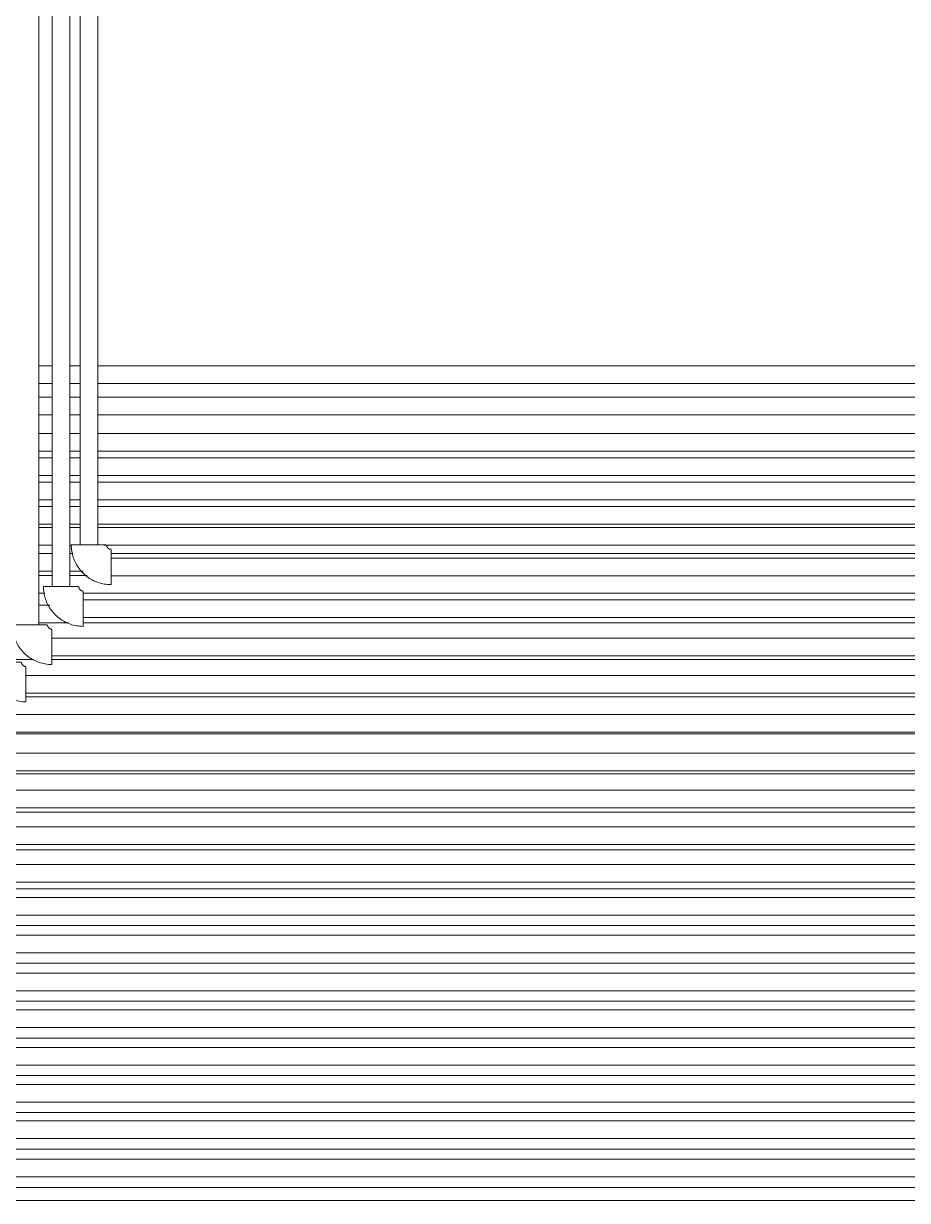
# Model space of a CAD drawing. Header units: millimetres. Extents: x 61345 to 69644, y 9491 to 29385.
# Drawn here: x 65830.2 to 65893.8, y 26763.1 to 26847.8 of the extents above; entities that cross this region are included whole.
import ezdxf

# ---------------------------------------------------------------- set-up
doc = ezdxf.new("R2010")
doc.units = ezdxf.units.MM
doc.layers.add('P-PIPE', color=30, linetype='Continuous', lineweight=18)

# ---------------------------------------------------------------- blocks, each defined once
blk = doc.blocks.new('Coude - Générique - Standard-V63-CVC TERASSE')
at = {"layer": 'P-PIPE'}
for p, q in [((-16140.56, 14204.95), (-16141.83, 14204.95)), ((-16136.93, 14176.34), (-16136.93, 14176.77))]:
    blk.add_line(p, q, dxfattribs=at)
for points in [[(-16165.55, 14204.95, 0), (-16165.53, 14203.81, 0), (-16165.46, 14202.67, 0), (-16165.34, 14201.53, 0), (-16165.18, 14200.39, 0), (-16164.98, 14199.27, 0), (-16164.73, 14198.15, 0), (-16164.43, 14197.05, 0), (-16164.1, 14195.95, 0), (-16163.71, 14194.87, 0), (-16163.29, 14193.81, 0), (-16162.82, 14192.76, 0), (-16162.31, 14191.74, 0), (-16161.77, 14190.73, 0), (-16161.18, 14189.75, 0), (-16160.55, 14188.8, 0), (-16159.88, 14187.86, 0), (-16159.18, 14186.96, 0), (-16158.45, 14186.08, 0), (-16157.67, 14185.24, 0), (-16156.87, 14184.42, 0), (-16156.03, 14183.64, 0), (-16155.16, 14182.9, 0), (-16154.27, 14182.19, 0), (-16153.34, 14181.51, 0), (-16152.39, 14180.87, 0), (-16151.42, 14180.27, 0), (-16150.42, 14179.71, 0), (-16149.4, 14179.2, 0), (-16148.36, 14178.72, 0), (-16147.3, 14178.28, 0), (-16146.22, 14177.89, 0), (-16145.14, 14177.54, 0), (-16144.03, 14177.23, 0), (-16142.92, 14176.97, 0), (-16141.79, 14176.75, 0), (-16140.66, 14176.58, 0), (-16139.52, 14176.45, 0), (-16138.38, 14176.37, 0), (-16137.24, 14176.34, 0), (-16136.93, 14176.34, 0)], [(-16165.11, 14204.95, 0), (-16163.85, 14204.95, 0), (-16161.83, 14204.95, 0), (-16159.19, 14204.95, 0), (-16156.13, 14204.95, 0), (-16152.84, 14204.95, 0), (-16149.55, 14204.95, 0), (-16146.48, 14204.95, 0), (-16143.85, 14204.95, 0), (-16141.83, 14204.95, 0), (-16140.56, 14204.95, 0)], [(-16136.93, 14201.75, 0), (-16137.06, 14201.76, 0), (-16137.19, 14201.76, 0), (-16137.31, 14201.78, 0), (-16137.44, 14201.8, 0), (-16137.57, 14201.82, 0), (-16137.69, 14201.85, 0), (-16137.81, 14201.88, 0), (-16137.94, 14201.92, 0), (-16138.06, 14201.96, 0), (-16138.18, 14202.01, 0), (-16138.29, 14202.06, 0), (-16138.41, 14202.12, 0), (-16138.52, 14202.18, 0), (-16138.63, 14202.24, 0), (-16138.74, 14202.31, 0), (-16138.84, 14202.39, 0), (-16138.94, 14202.47, 0), (-16139.04, 14202.55, 0), (-16139.13, 14202.63, 0), (-16139.23, 14202.72, 0), (-16139.31, 14202.82, 0), (-16139.4, 14202.92, 0), (-16139.48, 14203.02, 0), (-16139.55, 14203.12, 0), (-16139.62, 14203.23, 0), (-16139.69, 14203.33, 0), (-16139.75, 14203.45, 0), (-16139.81, 14203.56, 0), (-16139.86, 14203.68, 0), (-16139.91, 14203.79, 0), (-16139.96, 14203.91, 0), (-16140, 14204.04, 0), (-16140.03, 14204.16, 0), (-16140.06, 14204.28, 0), (-16140.08, 14204.41, 0), (-16140.1, 14204.54, 0), (-16140.12, 14204.66, 0), (-16140.13, 14204.79, 0), (-16140.13, 14204.92, 0), (-16140.13, 14204.95, 0)], [(-16136.93, 14201.32, 0), (-16136.93, 14200.05, 0), (-16136.93, 14198.03, 0), (-16136.93, 14195.4, 0), (-16136.93, 14192.33, 0), (-16136.93, 14189.05, 0), (-16136.93, 14185.76, 0), (-16136.93, 14182.69, 0), (-16136.93, 14180.06, 0), (-16136.93, 14178.04, 0), (-16136.93, 14176.77, 0), (-16136.93, 14176.34, 0)]]:
    blk.add_polyline3d(points, dxfattribs=at)
blk = doc.blocks.new('Coude - Générique - Standard-V65-CVC TERASSE')
at = {"layer": 'P-PIPE'}
for p, q in [((-16121.81, 14231.8), (-16123.08, 14231.8)), ((-16118.18, 14203.18), (-16118.18, 14203.61))]:
    blk.add_line(p, q, dxfattribs=at)
for points in [[(-16146.8, 14231.8, 0), (-16146.78, 14230.65, 0), (-16146.71, 14229.51, 0), (-16146.59, 14228.37, 0), (-16146.43, 14227.24, 0), (-16146.23, 14226.11, 0), (-16145.98, 14224.99, 0), (-16145.68, 14223.89, 0), (-16145.35, 14222.79, 0), (-16144.96, 14221.71, 0), (-16144.54, 14220.65, 0), (-16144.07, 14219.61, 0), (-16143.56, 14218.58, 0), (-16143.02, 14217.58, 0), (-16142.43, 14216.59, 0), (-16141.8, 14215.64, 0), (-16141.13, 14214.71, 0), (-16140.43, 14213.8, 0), (-16139.7, 14212.93, 0), (-16138.92, 14212.08, 0), (-16138.12, 14211.27, 0), (-16137.28, 14210.49, 0), (-16136.41, 14209.74, 0), (-16135.52, 14209.03, 0), (-16134.59, 14208.35, 0), (-16133.64, 14207.71, 0), (-16132.67, 14207.12, 0), (-16131.67, 14206.56, 0), (-16130.65, 14206.04, 0), (-16129.61, 14205.56, 0), (-16128.55, 14205.12, 0), (-16127.47, 14204.73, 0), (-16126.39, 14204.38, 0), (-16125.28, 14204.07, 0), (-16124.17, 14203.81, 0), (-16123.04, 14203.59, 0), (-16121.91, 14203.42, 0), (-16120.77, 14203.3, 0), (-16119.63, 14203.21, 0), (-16118.49, 14203.18, 0), (-16118.18, 14203.18, 0)], [(-16146.8, 14231.8, 0), (-16146.36, 14231.8, 0), (-16145.1, 14231.8, 0), (-16143.08, 14231.8, 0), (-16140.44, 14231.8, 0), (-16137.38, 14231.8, 0), (-16134.09, 14231.8, 0), (-16130.8, 14231.8, 0), (-16127.73, 14231.8, 0), (-16125.1, 14231.8, 0), (-16123.08, 14231.8, 0), (-16121.81, 14231.8, 0)], [(-16118.18, 14228.6, 0), (-16118.31, 14228.6, 0), (-16118.44, 14228.61, 0), (-16118.56, 14228.62, 0), (-16118.69, 14228.64, 0), (-16118.82, 14228.66, 0), (-16118.94, 14228.69, 0), (-16119.06, 14228.72, 0), (-16119.19, 14228.76, 0), (-16119.31, 14228.8, 0), (-16119.43, 14228.85, 0), (-16119.54, 14228.9, 0), (-16119.66, 14228.96, 0), (-16119.77, 14229.02, 0), (-16119.88, 14229.08, 0), (-16119.99, 14229.15, 0), (-16120.09, 14229.23, 0), (-16120.19, 14229.31, 0), (-16120.29, 14229.39, 0), (-16120.38, 14229.48, 0), (-16120.48, 14229.57, 0), (-16120.56, 14229.66, 0), (-16120.65, 14229.76, 0), (-16120.73, 14229.86, 0), (-16120.8, 14229.96, 0), (-16120.87, 14230.07, 0), (-16120.94, 14230.18, 0), (-16121, 14230.29, 0), (-16121.06, 14230.4, 0), (-16121.11, 14230.52, 0), (-16121.16, 14230.64, 0), (-16121.21, 14230.76, 0), (-16121.25, 14230.88, 0), (-16121.28, 14231, 0), (-16121.31, 14231.13, 0), (-16121.33, 14231.25, 0), (-16121.35, 14231.38, 0), (-16121.37, 14231.51, 0), (-16121.38, 14231.63, 0), (-16121.38, 14231.76, 0), (-16121.38, 14231.8, 0)], [(-16118.18, 14228.16, 0), (-16118.18, 14226.89, 0), (-16118.18, 14224.87, 0), (-16118.18, 14222.24, 0), (-16118.18, 14219.18, 0), (-16118.18, 14215.89, 0), (-16118.18, 14212.6, 0), (-16118.18, 14209.53, 0), (-16118.18, 14206.9, 0), (-16118.18, 14204.88, 0), (-16118.18, 14203.61, 0), (-16118.18, 14203.18, 0)]]:
    blk.add_polyline3d(points, dxfattribs=at)
blk = doc.blocks.new('Coude - Générique - Standard-V51-CVC TERASSE')
at = {"layer": 'P-PIPE'}
for p, q in [((-16296.65, 14045.09), (-16297.09, 14045.09)), ((-16272.1, 14045.09), (-16273.37, 14045.09)), ((-16268.47, 14016.47), (-16268.47, 14016.9))]:
    blk.add_line(p, q, dxfattribs=at)
for points in [[(-16297.09, 14045.09, 0), (-16297.06, 14043.95, 0), (-16297, 14042.8, 0), (-16296.88, 14041.66, 0), (-16296.72, 14040.53, 0), (-16296.52, 14039.4, 0), (-16296.27, 14038.29, 0), (-16295.97, 14037.18, 0), (-16295.63, 14036.09, 0), (-16295.25, 14035.01, 0), (-16294.83, 14033.95, 0), (-16294.36, 14032.9, 0), (-16293.85, 14031.87, 0), (-16293.3, 14030.87, 0), (-16292.72, 14029.89, 0), (-16292.09, 14028.93, 0), (-16291.42, 14028, 0), (-16290.72, 14027.1, 0), (-16289.98, 14026.22, 0), (-16289.21, 14025.37, 0), (-16288.41, 14024.56, 0), (-16287.57, 14023.78, 0), (-16286.7, 14023.03, 0), (-16285.81, 14022.32, 0), (-16284.88, 14021.65, 0), (-16283.93, 14021.01, 0), (-16282.96, 14020.41, 0), (-16281.96, 14019.85, 0), (-16280.94, 14019.33, 0), (-16279.9, 14018.85, 0), (-16278.84, 14018.42, 0), (-16277.76, 14018.02, 0), (-16276.67, 14017.67, 0), (-16275.57, 14017.37, 0), (-16274.46, 14017.11, 0), (-16273.33, 14016.89, 0), (-16272.2, 14016.72, 0), (-16271.06, 14016.59, 0), (-16269.92, 14016.51, 0), (-16268.78, 14016.47, 0), (-16268.47, 14016.47, 0)], [(-16297.09, 14045.09, 0), (-16296.65, 14045.09, 0), (-16295.38, 14045.09, 0), (-16293.36, 14045.09, 0), (-16290.73, 14045.09, 0), (-16287.67, 14045.09, 0), (-16284.38, 14045.09, 0), (-16281.09, 14045.09, 0), (-16278.02, 14045.09, 0), (-16275.39, 14045.09, 0), (-16273.37, 14045.09, 0), (-16272.1, 14045.09, 0)], [(-16268.47, 14041.89, 0), (-16268.6, 14041.89, 0), (-16268.72, 14041.9, 0), (-16268.85, 14041.91, 0), (-16268.98, 14041.93, 0), (-16269.1, 14041.95, 0), (-16269.23, 14041.98, 0), (-16269.35, 14042.01, 0), (-16269.48, 14042.05, 0), (-16269.6, 14042.09, 0), (-16269.72, 14042.14, 0), (-16269.83, 14042.19, 0), (-16269.95, 14042.25, 0), (-16270.06, 14042.31, 0), (-16270.17, 14042.38, 0), (-16270.28, 14042.45, 0), (-16270.38, 14042.52, 0), (-16270.48, 14042.6, 0), (-16270.58, 14042.68, 0), (-16270.67, 14042.77, 0), (-16270.76, 14042.86, 0), (-16270.85, 14042.95, 0), (-16270.94, 14043.05, 0), (-16271.01, 14043.15, 0), (-16271.09, 14043.25, 0), (-16271.16, 14043.36, 0), (-16271.23, 14043.47, 0), (-16271.29, 14043.58, 0), (-16271.35, 14043.7, 0), (-16271.4, 14043.81, 0), (-16271.45, 14043.93, 0), (-16271.5, 14044.05, 0), (-16271.53, 14044.17, 0), (-16271.57, 14044.3, 0), (-16271.6, 14044.42, 0), (-16271.62, 14044.55, 0), (-16271.64, 14044.67, 0), (-16271.66, 14044.8, 0), (-16271.66, 14044.93, 0), (-16271.67, 14045.06, 0), (-16271.67, 14045.09, 0)], [(-16268.47, 14041.46, 0), (-16268.47, 14040.19, 0), (-16268.47, 14038.17, 0), (-16268.47, 14035.54, 0), (-16268.47, 14032.47, 0), (-16268.47, 14029.18, 0), (-16268.47, 14025.89, 0), (-16268.47, 14022.83, 0), (-16268.47, 14020.19, 0), (-16268.47, 14018.17, 0), (-16268.47, 14016.9, 0), (-16268.47, 14016.47, 0)]]:
    blk.add_polyline3d(points, dxfattribs=at)
blk = doc.blocks.new('Coude - Générique - Standard-V66-CVC TERASSE')
at = {"layer": 'P-PIPE'}
for p, q in [((-16103.86, 14289.3), (-16104.29, 14289.3)), ((-16079.3, 14289.3), (-16080.57, 14289.3)), ((-16075.67, 14285.66), (-16075.67, 14284.49)), ((-16075.67, 14260.68), (-16075.67, 14261.11))]:
    blk.add_line(p, q, dxfattribs=at)
for points in [[(-16104.29, 14289.3, 0), (-16104.27, 14288.15, 0), (-16104.2, 14287.01, 0), (-16104.08, 14285.87, 0), (-16103.92, 14284.74, 0), (-16103.72, 14283.61, 0), (-16103.47, 14282.49, 0), (-16103.17, 14281.39, 0), (-16102.84, 14280.29, 0), (-16102.45, 14279.21, 0), (-16102.03, 14278.15, 0), (-16101.56, 14277.11, 0), (-16101.06, 14276.08, 0), (-16100.51, 14275.08, 0), (-16099.92, 14274.09, 0), (-16099.29, 14273.14, 0), (-16098.63, 14272.21, 0), (-16097.92, 14271.3, 0), (-16097.19, 14270.43, 0), (-16096.41, 14269.58, 0), (-16095.61, 14268.77, 0), (-16094.77, 14267.99, 0), (-16093.91, 14267.24, 0), (-16093.01, 14266.53, 0), (-16092.08, 14265.85, 0), (-16091.13, 14265.21, 0), (-16090.16, 14264.62, 0), (-16089.16, 14264.06, 0), (-16088.14, 14263.54, 0), (-16087.1, 14263.06, 0), (-16086.04, 14262.62, 0), (-16084.97, 14262.23, 0), (-16083.88, 14261.88, 0), (-16082.77, 14261.57, 0), (-16081.66, 14261.31, 0), (-16080.54, 14261.09, 0), (-16079.4, 14260.92, 0), (-16078.27, 14260.8, 0), (-16077.12, 14260.71, 0), (-16075.98, 14260.68, 0), (-16075.67, 14260.68, 0)], [(-16104.29, 14289.3, 0), (-16103.86, 14289.3, 0), (-16102.59, 14289.3, 0), (-16100.57, 14289.3, 0), (-16097.93, 14289.3, 0), (-16094.87, 14289.3, 0), (-16091.58, 14289.3, 0), (-16088.29, 14289.3, 0), (-16085.23, 14289.3, 0), (-16082.59, 14289.3, 0)], [(-16082.12, 14289.3, 0), (-16080.57, 14289.3, 0), (-16079.3, 14289.3, 0)], [(-16075.67, 14286.1, 0), (-16075.8, 14286.1, 0), (-16075.93, 14286.11, 0), (-16076.05, 14286.12, 0), (-16076.18, 14286.14, 0), (-16076.31, 14286.16, 0), (-16076.43, 14286.19, 0), (-16076.56, 14286.22, 0), (-16076.68, 14286.26, 0), (-16076.8, 14286.3, 0), (-16076.92, 14286.35, 0), (-16077.03, 14286.4, 0), (-16077.15, 14286.46, 0), (-16077.26, 14286.52, 0), (-16077.37, 14286.58, 0), (-16077.48, 14286.65, 0), (-16077.58, 14286.73, 0), (-16077.68, 14286.81, 0), (-16077.78, 14286.89, 0), (-16077.88, 14286.98, 0), (-16077.97, 14287.07, 0), (-16078.05, 14287.16, 0), (-16078.14, 14287.26, 0), (-16078.22, 14287.36, 0), (-16078.29, 14287.46, 0), (-16078.36, 14287.57, 0), (-16078.43, 14287.68, 0), (-16078.49, 14287.79, 0), (-16078.55, 14287.9, 0), (-16078.61, 14288.02, 0), (-16078.65, 14288.14, 0), (-16078.7, 14288.26, 0), (-16078.74, 14288.38, 0), (-16078.77, 14288.5, 0), (-16078.8, 14288.63, 0), (-16078.82, 14288.75, 0), (-16078.84, 14288.88, 0), (-16078.86, 14289.01, 0), (-16078.87, 14289.13, 0), (-16078.87, 14289.26, 0), (-16078.87, 14289.3, 0)], [(-16075.67, 14284.39, 0), (-16075.67, 14282.37, 0), (-16075.67, 14279.74, 0), (-16075.67, 14276.68, 0), (-16075.67, 14273.39, 0), (-16075.67, 14270.1, 0), (-16075.67, 14267.03, 0), (-16075.67, 14264.4, 0), (-16075.67, 14262.38, 0), (-16075.67, 14261.11, 0), (-16075.67, 14260.68, 0)]]:
    blk.add_polyline3d(points, dxfattribs=at)

msp = doc.modelspace()

# ---------------------------------------------------------------- linework, layer by layer
at = {"layer": 'P-PIPE'}
for p, q in [((65834.238, 27247.033), (65834.238, 26810.24)), ((65835.508, 26810.24), (65835.508, 27247.033)), ((65832.237, 27244.908), (65832.237, 26807.24)), ((65833.507, 26807.24), (65833.507, 27244.908)), ((65831.257, 26804.49), (65831.257, 27243.033)), ((65832.237, 26823.129), (65831.257, 26823.129)), ((65834.238, 26823.129), (65833.507, 26823.129)), ((65965.002, 26823.129), (65835.508, 26823.129)), ((65831.257, 26821.859), (65832.237, 26821.859)), ((65833.507, 26821.859), (65834.238, 26821.859)), ((65835.508, 26821.859), (65965.002, 26821.859)), ((65832.237, 26820.871), (65831.257, 26820.871)), ((65834.238, 26820.871), (65833.507, 26820.871)), ((65965.002, 26820.871), (65835.508, 26820.871)), ((65831.257, 26819.601), (65832.237, 26819.601)), ((65833.507, 26819.601), (65834.238, 26819.601)), ((65835.508, 26819.601), (65965.002, 26819.601)), ((65832.237, 26818.254), (65831.257, 26818.254)), ((65834.238, 26818.254), (65833.507, 26818.254)), ((65965.002, 26818.254), (65835.508, 26818.254)), ((65831.257, 26816.984), (65832.237, 26816.984)), ((65833.507, 26816.984), (65834.238, 26816.984)), ((65835.508, 26816.984), (65965.002, 26816.984)), ((65832.237, 26816.496), (65831.257, 26816.496)), ((65834.238, 26816.496), (65833.507, 26816.496)), ((65965.002, 26816.496), (65835.508, 26816.496)), ((65831.257, 26815.226), (65832.237, 26815.226)), ((65832.237, 26814.753), (65831.257, 26814.753)), ((65833.507, 26815.226), (65834.238, 26815.226)), ((65834.238, 26814.753), (65833.507, 26814.753)), ((65835.508, 26815.226), (65965.002, 26815.226)), ((65965.002, 26814.753), (65835.508, 26814.753)), ((65831.257, 26813.483), (65832.237, 26813.483)), ((65832.237, 26812.996), (65831.257, 26812.996)), ((65833.507, 26813.483), (65834.238, 26813.483)), ((65834.238, 26812.996), (65833.507, 26812.996)), ((65835.508, 26813.483), (65965.002, 26813.483)), ((65965.002, 26812.996), (65835.508, 26812.996)), ((65831.257, 26811.726), (65832.237, 26811.726)), ((65832.237, 26811.501), (65831.257, 26811.501)), ((65833.507, 26811.726), (65834.238, 26811.726)), ((65834.238, 26811.501), (65833.507, 26811.501)), ((65835.508, 26811.726), (65965.002, 26811.726)), ((65965.002, 26811.501), (65835.508, 26811.501)), ((65831.257, 26810.231), (65832.237, 26810.231)), ((65833.507, 26810.231), (65833.647, 26810.231)), ((65835.97, 26810.231), (65965.002, 26810.231)), ((65832.237, 26809.614), (65831.257, 26809.614)), ((65833.722, 26809.614), (65833.507, 26809.614)), ((65965.002, 26809.614), (65836.464, 26809.614)), ((65967.502, 26809.285), (65836.464, 26809.285)), ((65831.257, 26808.344), (65832.237, 26808.344)), ((65832.237, 26808.029), (65831.257, 26808.029)), ((65833.507, 26808.344), (65834.451, 26808.344)), ((65834.743, 26808.029), (65833.507, 26808.029)), ((65836.464, 26808.015), (65967.502, 26808.015)), ((65831.257, 26806.759), (65831.7, 26806.759)), ((65834.463, 26806.759), (65965.002, 26806.759)), ((65967.502, 26806.285), (65834.463, 26806.285)), ((65832.051, 26805.912), (65831.257, 26805.912)), ((65831.257, 26804.642), (65833.392, 26804.642)), ((65834.463, 26805.015), (65967.502, 26805.015)), ((65834.463, 26804.642), (65964.877, 26804.642)), ((65967.501, 26803.535), (65832.213, 26803.535)), ((65829.382, 26801.998), (65830.894, 26801.998)), ((65832.213, 26802.265), (65967.501, 26802.265)), ((65832.213, 26801.998), (65965.002, 26801.998)), ((65967.501, 26800.85), (65830.338, 26800.85)), ((65830.338, 26799.58), (65967.501, 26799.58)), ((65830.338, 26799.299), (65965.002, 26799.299)), ((65967.502, 26798.04), (65828.588, 26798.04)), ((65828.588, 26796.77), (65967.502, 26796.77)), ((65828.588, 26796.634), (65965.002, 26796.634)), ((65967.501, 26795.259), (65826.463, 26795.259)), ((65826.463, 26793.989), (65967.501, 26793.989)), ((65826.463, 26793.759), (65965.127, 26793.759)), ((65967.501, 26792.587), (65823.373, 26792.587)), ((65823.373, 26791.317), (65967.501, 26791.317)), ((65823.373, 26790.997), (65965.164, 26790.997)), ((65967.501, 26789.949), (65821.123, 26789.949)), ((65821.123, 26788.679), (65967.501, 26788.679)), ((65821.123, 26788.286), (65965.127, 26788.286)), ((65967.501, 26787.246), (65819.309, 26787.246)), ((65819.309, 26785.976), (65967.501, 26785.976)), ((65967.502, 26784.864), (65817.184, 26784.864)), ((65819.309, 26785.476), (65965.002, 26785.476)), ((65817.184, 26783.594), (65967.502, 26783.594)), ((65814.784, 26782.844), (65965.002, 26782.844)), ((65967.502, 26782.154), (65815.184, 26782.154)), ((65815.184, 26780.884), (65967.502, 26780.884)), ((65813.05, 26780.134), (65965.002, 26780.134)), ((65967.376, 26779.412), (65813.309, 26779.412)), ((65813.309, 26778.142), (65967.376, 26778.142)), ((65808.984, 26777.392), (65964.877, 26777.392)), ((65807.095, 26774.748), (65965.002, 26774.748)), ((65967.501, 26774.069), (65807.309, 26774.069)), ((65807.309, 26772.799), (65967.501, 26772.799)), ((65805.182, 26772.049), (65965.002, 26772.049)), ((65967.501, 26771.404), (65805.309, 26771.404)), ((65805.309, 26770.134), (65967.501, 26770.134)), ((65803.279, 26769.384), (65965.002, 26769.384)), ((65967.626, 26768.779), (65803.309, 26768.779)), ((65803.309, 26767.509), (65967.626, 26767.509)), ((65801.042, 26766.759), (65965.127, 26766.759)), ((65967.662, 26766.017), (65801.309, 26766.017)), ((65801.309, 26764.747), (65967.662, 26764.747)), ((65798.813, 26763.997), (65965.164, 26763.997)), ((65967.624, 26763.056), (65799.309, 26763.056))]:
    msp.add_line(p, q, dxfattribs=at)
at = {"layer": 'P-PIPE', "color": 30}
for p, q in [((65967.501, 26776.768), (65809.059, 26776.768)), ((65809.059, 26775.498), (65967.501, 26775.498))]:
    msp.add_line(p, q, dxfattribs=at)

# ---------------------------------------------------------------- block references
at = {"layer": 'P-PIPE', "xscale": 0.1, "yscale": 0.1, "zscale": 0.1}
for name, p in [('Coude - Générique - Standard-V66-CVC TERASSE', (67444.031, 25381.311)), ('Coude - Générique - Standard-V51-CVC TERASSE', (67461.31, 25402.731)), ('Coude - Générique - Standard-V65-CVC TERASSE', (67444.031, 25381.311)), ('Coude - Générique - Standard-V63-CVC TERASSE', (67444.031, 25381.311))]:
    msp.add_blockref(name, p, dxfattribs=at)

doc.saveas('drawing.dxf')
